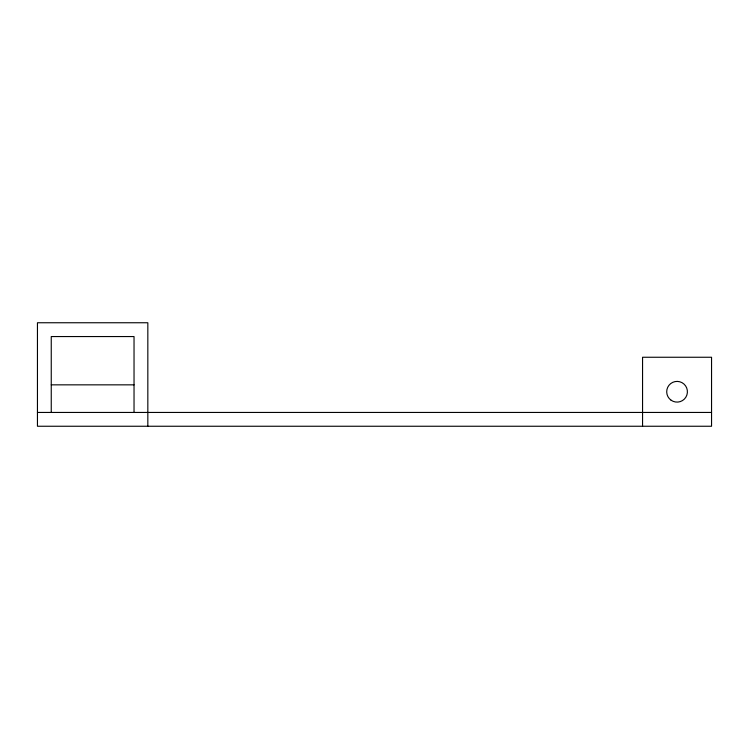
<?xml version="1.0" encoding="UTF-8"?>
<svg xmlns="http://www.w3.org/2000/svg" width="749" height="749" viewBox="0 0 749 749"><rect width="100%" height="100%" fill="white"/><g stroke="black" fill="none" stroke-linecap="round" stroke-linejoin="round"><path stroke-width="1.12" d="M51.25 384.846L134.034 384.846M37.45 412.446L711.55 412.446M642.558 426.247L642.558 357.254L711.55 357.254L711.55 426.247L37.45 426.247L37.45 322.753L147.834 322.753L147.834 426.247M134.034 412.446L134.034 336.554L51.25 336.554L51.25 412.446M671.104 400.219A10.346 10.346 0 0 0 687.367 392.663A10.346 10.346 0 0 0 672.696 382.364A10.346 10.346 0 0 0 671.104 400.219"/></g></svg>
